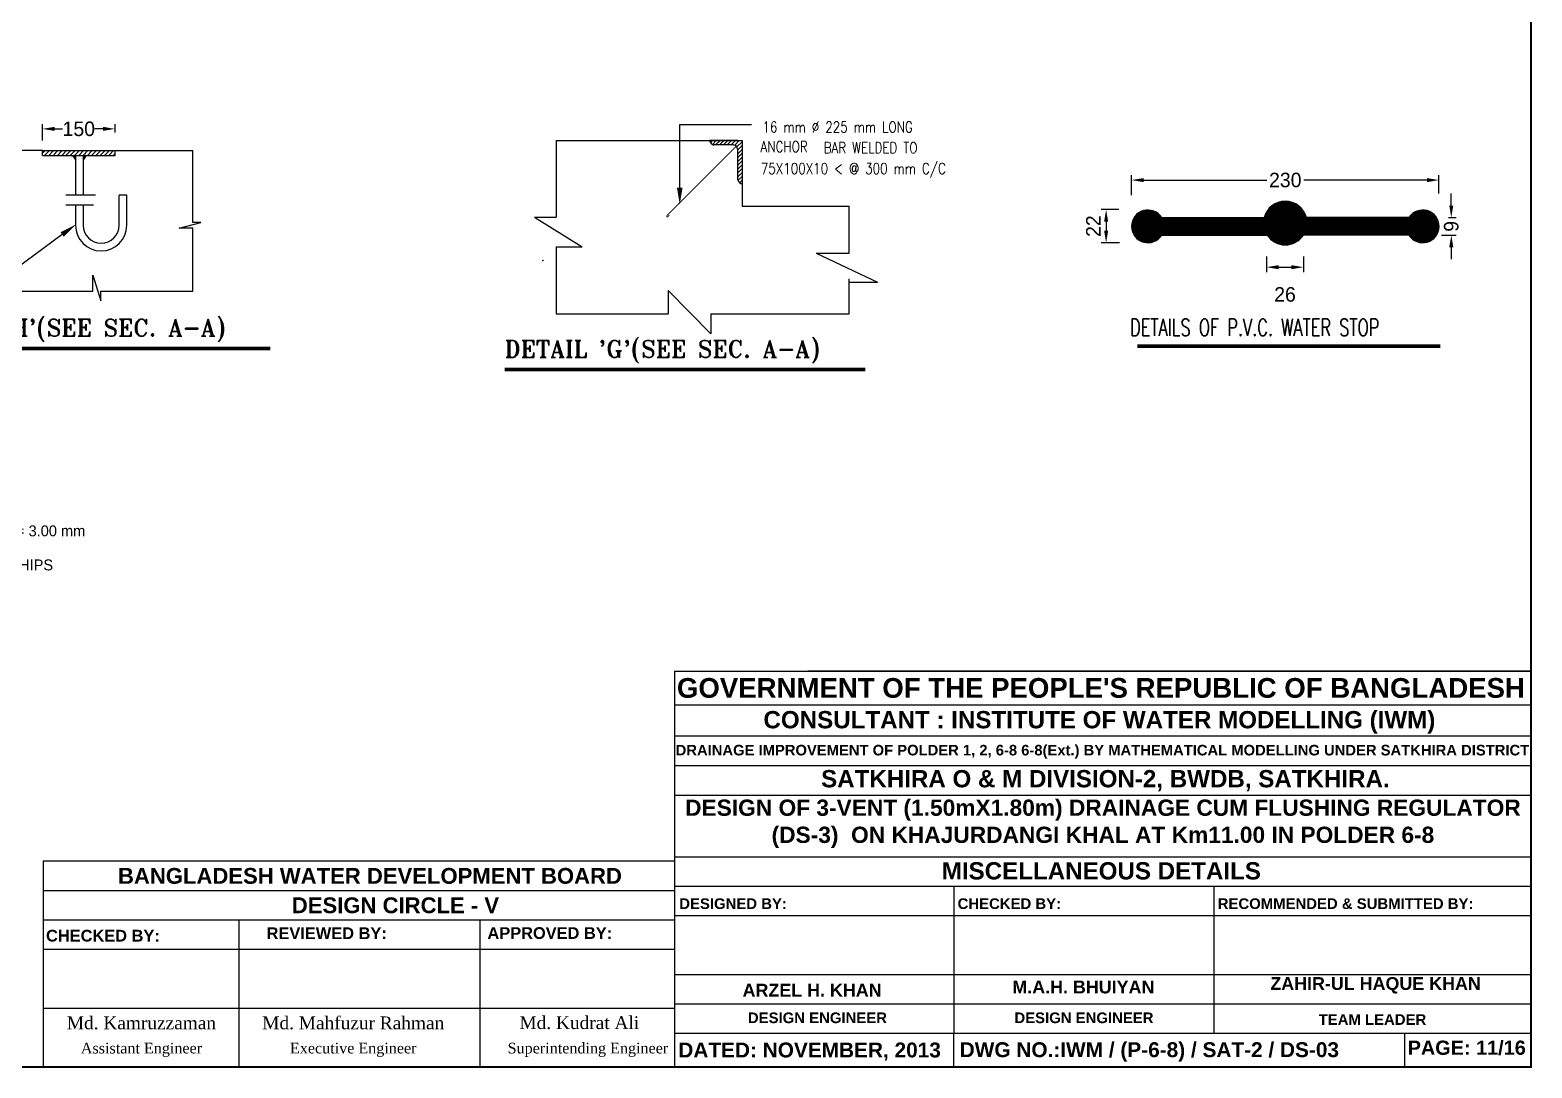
# Model space of a CAD drawing. Extents: x -377620 to 406987, y -326460 to -226264.
# Drawn here: x 310136 to 341131, y -271411 to -249997 of the extents above; entities that cross this region are included whole.
import ezdxf
from ezdxf.enums import TextEntityAlignment as Align

# ---------------------------------------------------------------- set-up
doc = ezdxf.new("R2010")
doc.units = 0
doc.header["$LTSCALE"] = 300
doc.header["$MEASUREMENT"] = 0
doc.layers.get('0').update_dxf_attribs({"linetype": 'CONTINUOUS'})
doc.layers.get('DEFPOINTS').update_dxf_attribs({"linetype": 'CONTINUOUS'})
doc.layers.add('Left Bank Profile', color=7, linetype='CONTINUOUS', lineweight=25)
doc.layers.add('LINE', color=7, linetype='CONTINUOUS')
doc.styles.add('BIG', font='ROMANT.SHX')
doc.styles.add('ROMANS', font='romans.shx', dxfattribs={"width": 0.8, "height": 100})
doc.dimstyles.new('3', dxfattribs={"dimtxt": 225, "dimasz": 350, "dimexe": 100, "dimexo": 25, "dimgap": 9, "dimtad": 0, "dimdec": 0, "dimzin": 0, "dimdsep": 46, "dimtxsty": 'Standard', "dimcen": 0, "dimclrd": 5, "dimclre": 6, "dimclrt": 256, "dimadec": 0, "dimazin": 0, "dimtfac": 1, "dimtdec": 0, "dimtofl": 0, "dimtmove": 2, "dimatfit": 3, "dimfxl": 1, "dimtolj": 1, "dimtzin": 0, "dimarcsym": 0})

# ---------------------------------------------------------------- blocks, each defined once
blk = doc.blocks.new('BJ')
at = {"color": 0}
for p, q in [((7829.3, -1796.8), (7824.8, -1801.4)), ((7838.2, -1796.8), (7829.5, -1805.5)), ((7847, -1796.8), (7837, -1806.8)), ((7855.9, -1796.8), (7845.9, -1806.8)), ((7864.7, -1796.8), (7854.7, -1806.8)), ((7873.5, -1796.8), (7863.5, -1806.8)), ((7882.4, -1796.8), (7872.4, -1806.8)), ((7891.2, -1796.8), (7880.6, -1807.5)), ((7897.7, -1799.2), (7885.6, -1811.2)), ((7897.7, -1808), (7887.7, -1818)), ((7897.7, -1816.8), (7887.7, -1826.8)), ((7897.7, -1825.7), (7887.7, -1835.7)), ((7897.7, -1834.5), (7887.7, -1844.5)), ((7897.7, -1843.4), (7887.7, -1853.4)), ((7897.7, -1852.2), (7887.7, -1862.2)), ((7897.7, -1861), (7887.7, -1871)), ((7897.7, -1869.9), (7887.7, -1879.9)), ((7897.7, -1878.7), (7888.2, -1888.2)), ((7897.7, -1887.6), (7891.9, -1893.4)), ((7897.7, -1896.4), (7897.4, -1896.7))]:
    blk.add_line(p, q, dxfattribs=at)
at = {"layer": 'LINE'}
for p, q in [((7471.4, -1796.8), (7897.9, -1796.8)), ((7471.4, -1796.8), (7471.4, -1972.2)), ((7887.7, -1796.8), (7822.7, -1796.8)), ((7877.7, -1806.8), (7832.7, -1806.8)), ((7897.9, -1796.8), (7897.9, -1946.8)), ((7897.9, -1946.8), (8143.2, -1946.8)), ((8143.2, -2055.1), (8143.2, -1946.8)), ((7421.8, -1972.2), (7530.7, -2040.4)), ((7421.8, -1972.2), (7471.4, -1972.2)), ((7471.4, -2040.4), (7471.4, -2193.8)), ((7471.4, -2040.4), (7530.7, -2040.4)), ((8067.8, -2055.1), (8208.1, -2121.5)), ((8067.8, -2055.1), (8143.2, -2055.1)), ((8143.2, -2193.8), (8143.2, -2113.7)), ((8143.2, -2121.5), (8208.1, -2121.5)), ((7728.2, -2140), (7826.1, -2239.5)), ((7728.2, -2140), (7728.2, -2193.8)), ((7471.4, -2193.8), (7728.2, -2193.8)), ((7826.1, -2193.8), (8143.2, -2193.8)), ((7826.1, -2193.8), (7826.1, -2239.5))]:
    blk.add_line(p, q, dxfattribs=at)
at = {"layer": 'LINE', "linetype": 'Continuous'}
blk.add_line((7887.7, -1886.8), (7887.7, -1816.8), dxfattribs=at)
at = {"layer": 'LINE', "const_width": 2}
blk.add_lwpolyline([(7884.3, -1809.8), (7725.2, -1968.9, 0.967884), (7727.5, -1971.3, 0.079069), (7730.8, -1967.3, -2.652451)], format="xyb", dxfattribs=at)
at = {"layer": 'LINE'}
for centre, radius, start, end in [((7836.3, -1793.3), 14, 194.6604, 255.3396), ((7876.8, -1817.7), 10.9, 4.6037, 85.3963), ((7887.7, -1816.8), 0, 225, 180), ((7887.7, -1816.8), 0, 90, 180), ((7902.4, -1882.2), 15.4, 197.6795, 252.3205)]:
    blk.add_arc(centre, radius, start, end, dxfattribs=at)
blk = doc.blocks.new('*D109')
at = {"layer": 'DEFPOINTS', "color": 0}
for p in [(339384, -253867), (339241, -254227), (339466, -254227)]:
    blk.add_point(p, dxfattribs=at)
at = {"layer": 'LINE', "color": 7, "lineweight": -2}
for p, q in [((339466, -253617), (339466, -253367)), ((339409, -253867), (339566, -253867)), ((339266, -254227), (339566, -254227)), ((339466, -254477), (339466, -254727))]:
    blk.add_line(p, q, dxfattribs=at)
at = {"layer": 'LINE', "color": 7}
for points in [[(339424, -253617), (339507, -253617), (339466, -253867)], [(339424, -254477), (339507, -254477), (339466, -254227)]]:
    blk.add_solid(points, dxfattribs=at)
at = {"layer": 'LINE', "color": 7, "insert": (339466, -254047), "char_height": 300, "attachment_point": 5, "rotation": 90}
blk.add_mtext('\\A1;9', dxfattribs=at)
blk = doc.blocks.new('*D110')
at = {"layer": 'DEFPOINTS', "color": 0}
for p in [(332627, -253700), (332343, -254384), (332641, -254384)]:
    blk.add_point(p, dxfattribs=at)
at = {"layer": 'LINE', "color": 7, "lineweight": -2}
for p, q in [((332602, -253700), (332243, -253700)), ((332343, -253950), (332343, -254134)), ((332616, -254384), (332243, -254384))]:
    blk.add_line(p, q, dxfattribs=at)
at = {"layer": 'LINE', "color": 7}
for points in [[(332301, -253950), (332385, -253950), (332343, -253700)], [(332301, -254134), (332385, -254134), (332343, -254384)]]:
    blk.add_solid(points, dxfattribs=at)
at = {"layer": 'LINE', "color": 7, "insert": (332079, -254042), "char_height": 300, "attachment_point": 5, "rotation": 90}
blk.add_mtext('\\A1;22', dxfattribs=at)
blk = doc.blocks.new('TICK')
for p, q in [((-1, -1), (1, 1)), ((-1, 0), (1, 0)), ((0, -1), (0, 1))]:
    blk.add_line(p, q)
blk = doc.blocks.new('*D121')
at = {"layer": 'DEFPOINTS', "color": 0}
for p in [(335652, -254646), (336416, -254646), (336416, -254890)]:
    blk.add_point(p, dxfattribs=at)
at = {"layer": 'LINE', "color": 7, "lineweight": -2}
for p, q in [((335652, -254671), (335652, -254990)), ((336416, -254671), (336416, -254990)), ((335902, -254890), (336166, -254890))]:
    blk.add_line(p, q, dxfattribs=at)
at = {"layer": 'LINE', "color": 7}
for points in [[(335902, -254848), (335902, -254931), (335652, -254890)], [(336166, -254848), (336166, -254931), (336416, -254890)]]:
    blk.add_solid(points, dxfattribs=at)
at = {"layer": 'LINE', "color": 7, "insert": (336034, -255453), "char_height": 300, "attachment_point": 5}
blk.add_mtext('\\A1;26', dxfattribs=at)
blk = doc.blocks.new('*X25')
at = {"color": 0, "linetype": 'Continuous'}
for p, q in [((119120, 232080), (119175, 232135)), ((119163, 232035), (119263, 232135)), ((119251, 232035), (119351, 232135)), ((119340, 232035), (119440, 232135)), ((119428, 232035), (119528, 232135)), ((119517, 232035), (119617, 232135)), ((119605, 232035), (119705, 232135)), ((119693, 232035), (119793, 232135)), ((119782, 232035), (119882, 232135)), ((119870, 232035), (119970, 232135)), ((119959, 232035), (120059, 232135)), ((120047, 232035), (120147, 232135)), ((120135, 232035), (120235, 232135)), ((120224, 232035), (120324, 232135)), ((120312, 232035), (120412, 232135)), ((120401, 232035), (120501, 232135)), ((120489, 232035), (120589, 232135)), ((120577, 232035), (120620, 232078))]:
    blk.add_line(p, q, dxfattribs=at)
blk = doc.blocks.new('*X26')
at = {"color": 0}
for p, q in [((3676, -6321), (3725, -6271)), ((3676, -6312), (3717, -6271)), ((3676, -6303), (3708, -6271)), ((3676, -6294), (3699, -6271)), ((3676, -6285), (3690, -6271)), ((3676, -6276), (3681, -6271)), ((3676, -6329), (3732, -6273)), ((3676, -6338), (3718, -6296)), ((3676, -6347), (3704, -6319)), ((3676, -6356), (3690, -6342))]:
    blk.add_line(p, q, dxfattribs=at)
blk = doc.blocks.new('*D155')
at = {"layer": 'DEFPOINTS', "color": 0}
for p in [(311892, -252036), (311892, -252137), (310392, -252302)]:
    blk.add_point(p, dxfattribs=at)
at = {"layer": 'LINE', "color": 7, "lineweight": -2}
for p, q in [((310392, -252277), (310392, -251936)), ((311892, -252112), (311892, -251936)), ((310642, -252036), (310808, -252036)), ((311642, -252036), (311476, -252036))]:
    blk.add_line(p, q, dxfattribs=at)
at = {"layer": 'LINE', "color": 7}
for points in [[(310642, -251994), (310642, -252077), (310392, -252036)], [(311642, -251994), (311642, -252077), (311892, -252036)]]:
    blk.add_solid(points, dxfattribs=at)
at = {"layer": 'LINE', "color": 7, "insert": (311142, -252036), "char_height": 300, "attachment_point": 5}
blk.add_mtext('\\A1;150', dxfattribs=at)
blk = doc.blocks.new('*X27')
at = {"color": 0}
for p, q in [((11512, -17974), (12196, -17291)), ((11530, -17974), (12219, -17285)), ((11548, -17974), (12240, -17282)), ((11565, -17974), (12260, -17279)), ((11583, -17974), (12280, -17277)), ((11601, -17974), (12298, -17277)), ((11618, -17974), (12316, -17277)), ((11636, -17974), (12333, -17277)), ((11654, -17974), (12349, -17279)), ((11671, -17974), (12365, -17280)), ((11689, -17974), (12380, -17283)), ((11707, -17974), (12395, -17285)), ((11724, -17974), (12410, -17289)), ((11742, -17974), (12424, -17292)), ((11760, -17974), (12438, -17296)), ((11777, -17974), (12451, -17300)), ((11795, -17974), (12464, -17305)), ((11813, -17974), (12477, -17310)), ((11830, -17974), (12489, -17315)), ((11848, -17974), (12501, -17321)), ((11866, -17974), (12513, -17327)), ((11878, -17591), (12171, -17298)), ((11883, -17974), (12525, -17333)), ((11888, -17563), (12144, -17307)), ((11901, -17532), (12112, -17321)), ((11901, -17974), (12536, -17339)), ((11919, -17974), (12547, -17346)), ((11922, -17494), (12074, -17342)), ((11933, -17977), (12558, -17353)), ((9135, -17806), (9484, -17457)), ((9135, -17789), (9466, -17457)), ((9135, -17770), (9448, -17458)), ((9136, -17823), (9501, -17458)), ((9137, -17839), (9517, -17460)), ((9137, -17750), (9428, -17460)), ((9140, -17854), (9532, -17462)), ((9141, -17729), (9407, -17463)), ((9143, -17869), (9547, -17465)), ((9146, -17706), (9384, -17468)), ((9146, -17883), (9561, -17469)), ((9150, -17896), (9574, -17473)), ((9154, -17680), (9358, -17476)), ((9155, -17910), (9587, -17477)), ((9160, -17922), (9600, -17482)), ((9165, -17935), (9613, -17487)), ((9167, -17650), (9328, -17489)), ((9171, -17947), (9624, -17493)), ((9177, -17958), (9636, -17499)), ((9184, -17969), (9647, -17506)), ((9189, -17610), (9288, -17511)), ((9190, -17980), (9658, -17513)), ((9198, -17991), (9669, -17520)), ((9205, -18001), (9679, -17527)), ((9213, -18011), (9688, -17535)), ((9221, -18020), (9698, -17543)), ((9230, -18029), (9707, -17552)), ((9239, -18038), (9716, -17561)), ((9248, -18046), (9724, -17570)), ((9257, -18055), (9732, -17580)), ((9267, -18062), (9740, -17589)), ((9277, -18070), (9748, -17600)), ((9288, -18077), (9755, -17610)), ((9299, -18084), (9769, -17614)), ((9310, -18090), (9786, -17614)), ((9322, -18096), (9804, -17614)), ((9334, -18102), (9822, -17614)), ((9346, -18107), (9839, -17614)), ((9359, -18112), (9857, -17614)), ((9372, -18117), (9875, -17614)), ((9386, -18120), (9892, -17614)), ((9400, -18124), (9910, -17614)), ((9415, -18127), (9928, -17614)), ((9430, -18129), (9945, -17614)), ((9446, -18131), (9963, -17614)), ((9463, -18132), (9981, -17614)), ((9481, -18132), (9998, -17614)), ((9500, -18131), (10016, -17614)), ((9520, -18128), (10034, -17614)), ((9541, -18125), (10051, -17614)), ((9564, -18119), (10069, -17614)), ((9591, -18110), (10087, -17614)), ((9622, -18096), (10104, -17614)), ((9762, -17974), (10122, -17614)), ((9780, -17974), (10140, -17614)), ((9797, -17974), (10157, -17614)), ((9815, -17974), (10175, -17614)), ((9833, -17974), (10193, -17614)), ((9850, -17974), (10210, -17614)), ((9868, -17974), (10228, -17614)), ((9886, -17974), (10246, -17614)), ((9904, -17974), (10264, -17614)), ((9921, -17974), (10281, -17614)), ((9939, -17974), (10299, -17614)), ((9957, -17974), (10317, -17614)), ((9974, -17974), (10334, -17614)), ((9992, -17974), (10352, -17614)), ((10010, -17974), (10370, -17614)), ((10027, -17974), (10387, -17614)), ((10045, -17974), (10405, -17614)), ((10063, -17974), (10423, -17614)), ((10080, -17974), (10440, -17614)), ((10098, -17974), (10458, -17614)), ((10116, -17974), (10476, -17614)), ((10133, -17974), (10493, -17614)), ((10151, -17974), (10511, -17614)), ((10169, -17974), (10529, -17614)), ((10186, -17974), (10546, -17614)), ((10204, -17974), (10564, -17614)), ((10222, -17974), (10582, -17614)), ((10239, -17974), (10599, -17614)), ((10257, -17974), (10617, -17614)), ((10275, -17974), (10635, -17614)), ((10292, -17974), (10652, -17614)), ((10310, -17974), (10670, -17614)), ((10328, -17974), (10688, -17614)), ((10345, -17974), (10705, -17614)), ((10363, -17974), (10723, -17614)), ((10381, -17974), (10741, -17614)), ((10399, -17974), (10759, -17614)), ((10416, -17974), (10776, -17614)), ((10434, -17974), (10794, -17614)), ((10452, -17974), (10812, -17614)), ((10469, -17974), (10829, -17614)), ((10487, -17974), (10847, -17614)), ((10505, -17974), (10865, -17614)), ((10522, -17974), (10882, -17614)), ((10540, -17974), (10900, -17614)), ((10558, -17974), (10918, -17614)), ((10575, -17974), (10935, -17614)), ((10593, -17974), (10953, -17614)), ((10611, -17974), (10971, -17614)), ((10628, -17974), (10988, -17614)), ((10646, -17974), (11006, -17614)), ((10664, -17974), (11024, -17614)), ((10681, -17974), (11041, -17614)), ((10699, -17974), (11059, -17614)), ((10717, -17974), (11077, -17614)), ((10734, -17974), (11094, -17614)), ((10752, -17974), (11112, -17614)), ((10770, -17974), (11130, -17614)), ((10787, -17974), (11147, -17614)), ((10805, -17974), (11165, -17614)), ((10823, -17974), (11183, -17614)), ((10840, -17974), (11200, -17614)), ((10858, -17974), (11218, -17614)), ((10876, -17974), (11236, -17614)), ((10893, -17974), (11253, -17614)), ((10911, -17974), (11271, -17614)), ((10929, -17974), (11289, -17614)), ((10947, -17974), (11307, -17614)), ((10964, -17974), (11324, -17614)), ((10982, -17974), (11342, -17614)), ((11000, -17974), (11360, -17614)), ((11017, -17974), (11377, -17614)), ((11035, -17974), (11395, -17614)), ((11053, -17974), (11413, -17614)), ((11070, -17974), (11430, -17614)), ((11088, -17974), (11448, -17614)), ((11106, -17974), (11466, -17614)), ((11123, -17974), (11483, -17614)), ((11141, -17974), (11501, -17614)), ((11159, -17974), (11519, -17614)), ((11176, -17974), (11536, -17614)), ((11194, -17974), (11554, -17614)), ((11212, -17974), (11572, -17614)), ((11229, -17974), (11589, -17614)), ((11247, -17974), (11607, -17614)), ((11265, -17974), (11625, -17614)), ((11282, -17974), (11642, -17614)), ((11300, -17974), (11660, -17614)), ((11318, -17974), (11678, -17614)), ((11335, -17974), (11695, -17614)), ((11353, -17974), (11713, -17614)), ((11371, -17974), (11731, -17614)), ((11388, -17974), (11748, -17614)), ((11406, -17974), (11766, -17614)), ((11424, -17974), (11784, -17614)), ((11441, -17974), (11801, -17614)), ((11459, -17974), (11819, -17614)), ((11477, -17974), (11837, -17614)), ((11495, -17974), (11855, -17614)), ((11941, -17988), (12568, -17360)), ((11948, -17998), (12578, -17368)), ((11956, -18008), (12588, -17375)), ((11964, -18018), (12598, -17383)), ((11972, -18027), (12607, -17392)), ((11974, -17424), (12004, -17394)), ((11980, -18036), (12617, -17400)), ((11989, -18045), (12626, -17409)), ((11998, -18054), (12634, -17418)), ((12007, -18062), (12643, -17427)), ((12017, -18071), (12651, -17436)), ((12027, -18079), (12659, -17446)), ((12036, -18086), (12667, -17456)), ((12047, -18094), (12674, -17466)), ((12057, -18101), (12681, -17477)), ((12068, -18108), (12688, -17488)), ((12079, -18115), (12695, -17499)), ((12090, -18121), (12701, -17510)), ((12102, -18127), (12707, -17521)), ((12114, -18133), (12713, -17533)), ((12126, -18138), (12719, -17545)), ((12138, -18144), (12724, -17558)), ((12151, -18149), (12729, -17570)), ((12164, -18153), (12734, -17584)), ((12177, -18158), (12738, -17597)), ((12191, -18161), (12742, -17611)), ((12205, -18165), (12756, -17614)), ((12220, -18168), (12774, -17614)), ((12235, -18171), (12791, -17614)), ((12250, -18173), (12809, -17614)), ((12266, -18175), (12827, -17614)), ((12283, -18176), (12844, -17614)), ((12300, -18177), (12862, -17614)), ((12317, -18177), (12880, -17614)), ((12336, -18176), (12898, -17614)), ((12355, -18174), (12915, -17614)), ((12376, -18171), (12933, -17614)), ((12397, -18168), (12951, -17614)), ((12420, -18162), (12968, -17614)), ((12445, -18155), (12986, -17614)), ((12473, -18145), (13004, -17614)), ((12504, -18131), (13021, -17614)), ((12544, -18109), (13039, -17614)), ((12697, -17974), (13057, -17614)), ((12714, -17974), (13074, -17614)), ((12732, -17974), (13092, -17614)), ((12750, -17974), (13110, -17614)), ((12767, -17974), (13127, -17614)), ((12785, -17974), (13145, -17614)), ((12803, -17974), (13163, -17614)), ((12820, -17974), (13180, -17614)), ((12838, -17974), (13198, -17614)), ((12856, -17974), (13216, -17614)), ((12873, -17974), (13233, -17614)), ((12891, -17974), (13251, -17614)), ((12909, -17974), (13269, -17614)), ((12926, -17974), (13286, -17614)), ((12944, -17974), (13304, -17614)), ((12962, -17974), (13322, -17614)), ((12979, -17974), (13339, -17614)), ((12997, -17974), (13357, -17614)), ((13015, -17974), (13375, -17614)), ((13032, -17974), (13392, -17614)), ((13050, -17974), (13410, -17614)), ((13068, -17974), (13428, -17614)), ((13086, -17974), (13446, -17614)), ((13103, -17974), (13463, -17614)), ((13121, -17974), (13481, -17614)), ((13139, -17974), (13499, -17614)), ((13156, -17974), (13516, -17614)), ((13174, -17974), (13534, -17614)), ((13192, -17974), (13552, -17614)), ((13209, -17974), (13569, -17614)), ((13227, -17974), (13587, -17614)), ((13245, -17974), (13605, -17614)), ((13262, -17974), (13622, -17614)), ((13280, -17974), (13640, -17614)), ((13298, -17974), (13658, -17614)), ((13315, -17974), (13675, -17614)), ((13333, -17974), (13693, -17614)), ((13351, -17974), (13711, -17614)), ((13368, -17974), (13728, -17614)), ((13386, -17974), (13746, -17614)), ((13404, -17974), (13764, -17614)), ((13421, -17974), (13781, -17614)), ((13439, -17974), (13799, -17614)), ((13457, -17974), (13817, -17614)), ((13474, -17974), (13834, -17614)), ((13492, -17974), (13852, -17614)), ((13510, -17974), (13870, -17614)), ((13527, -17974), (13887, -17614)), ((13545, -17974), (13905, -17614)), ((13563, -17974), (13923, -17614)), ((13580, -17974), (13940, -17614)), ((13598, -17974), (13958, -17614)), ((13616, -17974), (13976, -17614)), ((13634, -17974), (13994, -17614)), ((13651, -17974), (14011, -17614)), ((13669, -17974), (14029, -17614)), ((13687, -17974), (14047, -17614)), ((13704, -17974), (14064, -17614)), ((13722, -17974), (14082, -17614)), ((13740, -17974), (14100, -17614)), ((13757, -17974), (14117, -17614)), ((13775, -17974), (14135, -17614)), ((13793, -17974), (14153, -17614)), ((13810, -17974), (14170, -17614)), ((13828, -17974), (14188, -17614)), ((13846, -17974), (14206, -17614)), ((13863, -17974), (14223, -17614)), ((13881, -17974), (14241, -17614)), ((13899, -17974), (14259, -17614)), ((13916, -17974), (14276, -17614)), ((13934, -17974), (14294, -17614)), ((13952, -17974), (14312, -17614)), ((13969, -17974), (14329, -17614)), ((13987, -17974), (14347, -17614)), ((14005, -17974), (14365, -17614)), ((14022, -17974), (14382, -17614)), ((14040, -17974), (14400, -17614)), ((14058, -17974), (14418, -17614)), ((14075, -17974), (14435, -17614)), ((14093, -17974), (14453, -17614)), ((14111, -17974), (14471, -17614)), ((14128, -17974), (14488, -17614)), ((14146, -17974), (14506, -17614)), ((14164, -17974), (14524, -17614)), ((14182, -17974), (14542, -17614)), ((14199, -17974), (14559, -17614)), ((14217, -17974), (14577, -17614)), ((14235, -17974), (14595, -17614)), ((14252, -17974), (14612, -17614)), ((14270, -17974), (14630, -17614)), ((14288, -17974), (14648, -17614)), ((14305, -17974), (14665, -17614)), ((14323, -17974), (14683, -17614)), ((14341, -17974), (14701, -17614)), ((14358, -17974), (14718, -17614)), ((14376, -17974), (14736, -17614)), ((14394, -17974), (14754, -17614)), ((14411, -17974), (14771, -17614)), ((14429, -17974), (14789, -17614)), ((14447, -17974), (14807, -17614)), ((14464, -17974), (14824, -17614)), ((14482, -17974), (14842, -17614)), ((14500, -17974), (14970, -17504)), ((14517, -17974), (15006, -17485)), ((14535, -17974), (15035, -17474)), ((14553, -17974), (15060, -17467)), ((14570, -17974), (15083, -17462)), ((14588, -17974), (15103, -17459)), ((14606, -17974), (15123, -17457)), ((14623, -17974), (15141, -17457)), ((14641, -17974), (15158, -17457)), ((14659, -17974), (15175, -17458)), ((14677, -17974), (15191, -17460)), ((14694, -17974), (15206, -17463)), ((14712, -17974), (15220, -17466)), ((14730, -17974), (15234, -17469)), ((14747, -17974), (15248, -17474)), ((14765, -17974), (15261, -17478)), ((14783, -17974), (15273, -17483)), ((14800, -17974), (15286, -17489)), ((14818, -17974), (15297, -17495)), ((14836, -17974), (15309, -17501)), ((14853, -17974), (15320, -17507)), ((14862, -17983), (15331, -17514)), ((14870, -17993), (15341, -17522)), ((14877, -18003), (15351, -17529)), ((14885, -18013), (15361, -17537)), ((14893, -18022), (15370, -17546)), ((14902, -18031), (15379, -17554)), ((14911, -18040), (15388, -17563)), ((14920, -18049), (15396, -17572)), ((14930, -18057), (15405, -17582)), ((14940, -18064), (15412, -17592)), ((14950, -18072), (15420, -17602)), ((14961, -18079), (15427, -17613)), ((14972, -18086), (15433, -17624)), ((14983, -18092), (15440, -17635)), ((14995, -18098), (15446, -17647)), ((15007, -18103), (15451, -17659)), ((15019, -18109), (15456, -17672)), ((15032, -18113), (15461, -17684)), ((15046, -18118), (15465, -17698)), ((15060, -18121), (15469, -17712)), ((15074, -18125), (15473, -17726)), ((15089, -18127), (15475, -17741)), ((15104, -18130), (15477, -17757)), ((15121, -18131), (15479, -17773)), ((15138, -18132), (15479, -17790)), ((15156, -18131), (15479, -17808)), ((15175, -18130), (15478, -17827)), ((15195, -18127), (15475, -17847)), ((15217, -18123), (15471, -17869)), ((15241, -18117), (15465, -17893)), ((15268, -18107), (15455, -17920)), ((15302, -18092), (15439, -17954)), ((9666, -18071), (9748, -17988)), ((15354, -18057), (15405, -18006))]:
    blk.add_line(p, q, dxfattribs=at)
blk = doc.blocks.new('*D157')
at = {"layer": 'DEFPOINTS', "color": 0}
for p in [(339212, -253092), (332868, -253430), (339212, -253392)]:
    blk.add_point(p, dxfattribs=at)
at = {"layer": 'LINE', "color": 7, "lineweight": -2}
for p, q in [((332868, -253405), (332868, -252992)), ((333118, -253092), (335656, -253092)), ((338962, -253092), (336424, -253092)), ((339212, -253367), (339212, -252992))]:
    blk.add_line(p, q, dxfattribs=at)
at = {"layer": 'LINE', "color": 7}
for points in [[(333118, -253051), (333118, -253134), (332868, -253092)], [(338962, -253051), (338962, -253134), (339212, -253092)]]:
    blk.add_solid(points, dxfattribs=at)
at = {"layer": 'LINE', "color": 7, "insert": (336040, -253092), "char_height": 300, "attachment_point": 5}
blk.add_mtext('\\A1;230', dxfattribs=at)

msp = doc.modelspace()

# ---------------------------------------------------------------- linework, layer by layer
at = {"layer": 'LINE', "color": 7}
for p, q in [((323543.7048, -253246.7439), (323543.7048, -251947.2745)), ((323543.7048, -251947.2745), (325022.8571, -251947.2745)), ((310392.1747, -252483.9163), (309083.1747, -252483.9163)), ((310392.1747, -252583.9163), (310392.1747, -252483.9163)), ((310392.1747, -252483.9163), (311892.1747, -252483.9163)), ((310392.1747, -252583.9163), (311892.1747, -252583.9163)), ((311011.1835, -252581.902), (311077.6106, -252679.4898)), ((311293.9077, -252579.2582), (311231.388, -252680.7495)), ((311892.1747, -252583.9163), (311892.1747, -252483.9163)), ((311892.1747, -252483.9163), (313498.1747, -252483.9163)), ((313498.1747, -253963.9163), (313498.1747, -252483.9163)), ((310877.6939, -253397.9163), (311485.6939, -253397.9163)), ((312133.6939, -253404.9163), (311973.6939, -253404.9163)), ((310877.6939, -253599.9163), (311444.6939, -253599.9163)), ((313215.1747, -254085.9163), (313660.1747, -253963.9163)), ((313498.1747, -254085.9163), (313215.1747, -254085.9163)), ((313660.1747, -253963.9163), (313498.1747, -253963.9163)), ((313498.1747, -255380.9163), (313498.1747, -254085.9163)), ((333490.4327, -253866.8934), (335604.229, -253866.8934)), ((338589.4467, -253866.8934), (336475.6503, -253866.8934)), ((310799.5183, -254215.3119), (309462.9648, -255198.3712)), ((333490.4327, -254226.8934), (335664.1156, -254226.8934)), ((338589.4467, -254226.8934), (336415.7638, -254226.8934)), ((311432.1747, -255380.9163), (311432.1747, -255056.9163)), ((311432.1747, -255056.9163), (311594.1747, -255582.9163)), ((309083.1747, -255380.9163), (311432.1747, -255380.9163)), ((311594.1747, -255380.9163), (313498.1747, -255380.9163)), ((311594.1747, -255582.9163), (311594.1747, -255380.9163)), ((341109.158, -263222.5074), (341109.158, -271389.4538)), ((310427.0411, -271389.4538), (341109.158, -271389.4538))]:
    msp.add_line(p, q, dxfattribs=at)
at = {"layer": 'LINE', "color": 7, "lineweight": 40, "const_width": 42.8247}
msp.add_lwpolyline([(280603.958, -271389.4538), (341109.158, -271389.4538), (341109.158, -228603.6338), (280603.958, -228603.6338)], close=True, dxfattribs=at)
at = {"layer": 'LINE', "color": 7}
for points in [[(311073.6939, -252583.9163), (311073.6939, -253397.9163, 1)], [(311233.6939, -252583.9163), (311233.6939, -253397.9163, 1)], [(311073.6939, -253599.9163), (311073.6939, -254024.9163, 1), (312133.6939, -254024.9163), (312133.6939, -253404.9163)], [(311233.6939, -253599.9163), (311233.6939, -254024.9163, 1), (311973.6939, -254024.9163), (311973.6939, -253404.9163)]]:
    msp.add_lwpolyline(points, format="xyb", dxfattribs=at)
at = {"layer": 'LINE', "color": 7, "const_width": 75}
for points in [[(307646.7729, -256565.9792), (315092.7018, -256565.9792)], [(332984.3265, -256517.8537), (339236.2713, -256517.8537)], [(319929.0384, -257002.7831), (327374.9674, -257002.7831)]]:
    msp.add_lwpolyline(points, dxfattribs=at)
at = {"layer": 'LINE', "color": 7}
for points in [[(323436.7583, -263222.5074), (341109.158, -263222.5074)], [(323436.7583, -263222.5074), (323436.7583, -271389.4538)], [(341109.158, -263222.5074), (326185.1935, -263222.5074)], [(341109.158, -263222.5074), (326185.1935, -263222.5074)], [(323436.7583, -263919.5419), (341109.158, -263919.5419)], [(323436.7583, -264561.8755), (341109.158, -264561.8755)], [(323436.7583, -265168.8203), (341109.158, -265168.8203)], [(323436.7583, -265784.0634), (341109.158, -265784.0634)], [(310406.2833, -267140.8403), (323436.7583, -267140.8403)], [(310406.2833, -267140.8403), (310406.2833, -271389.4538)], [(323436.7583, -267053.4243), (341109.158, -267053.4243)], [(310406.2833, -267747.7851), (323436.7583, -267747.7851)], [(323436.7583, -267660.3691), (341109.158, -267660.3691)], [(329199.7501, -267660.3691), (329199.7501, -270695.093)], [(334563.7501, -267660.3691), (334563.7501, -270695.093)], [(310406.2833, -268354.7299), (323436.7583, -268354.7299)], [(314446.8132, -268363.7299), (314446.8132, -271398.4538)], [(319423.7412, -271389.4538), (319423.7412, -268354.7299)], [(323436.7583, -268267.3139), (341109.158, -268267.3139)], [(310406.2833, -268961.6747), (323436.7583, -268961.6747)], [(323436.7583, -269481.2035), (341109.158, -269481.2035)], [(310406.2833, -270175.5642), (323436.7583, -270175.5642)], [(323436.7583, -270088.1482), (341109.158, -270088.1482)], [(323436.7583, -270695.093), (341109.158, -270695.093)], [(329199.7501, -271389.4538), (329199.7501, -270695.093)], [(338504.7029, -271389.4538), (338504.7029, -270695.093)], [(310406.2833, -271389.4538), (341109.158, -271389.4538)]]:
    msp.add_lwpolyline(points, dxfattribs=at)
for centre, radius, start, end in [((336039.9397, -253979.3934), 450, 14.47751219, 165.52248781), ((333204.9397, -254046.8934), 337.5, 32.23095264, 327.76904736), ((338874.9397, -254046.8934), 337.5, 212.23095264, 147.76904736), ((336039.9397, -253979.3934), 450, 213.36701297, 326.63298703)]:
    msp.add_arc(centre, radius, start, end, dxfattribs=at)
msp.add_point((320718.7365, -254751.9257), dxfattribs=at)
for points in [[(323602.0381, -253246.7439), (323485.3715, -253246.7439), (323543.7048, -253596.7439)], [(310764.9554, -254168.3206), (310834.0813, -254262.3031), (311081.4661, -254007.9342)]]:
    msp.add_solid(points, dxfattribs=at)

# ---------------------------------------------------------------- block references
for name, p, xscale, yscale, zscale in [('BJ', (253751.8609, -236107.0037), 9, 9, 9), ('TICK', (320718.7365, -254751.9257), 0.25, 0.25, 0.25)]:
    msp.add_blockref(name, p, dxfattribs=dict(at, xscale=xscale, yscale=yscale, zscale=zscale))
for name, p in [('*X25', (191272.1747, -484618.9163)), ('*X26', (307557.5829, -246312.5414)), ('*X27', (323732.9226, -236252.7389))]:
    msp.add_blockref(name, p, dxfattribs=at)
at = {"layer": 'LINE', "color": 7, "xscale": -1}
msp.add_blockref('*X26', (314748.5115, -246313.8008), dxfattribs=at)

# ---------------------------------------------------------------- texts
at = {"layer": 'Left Bank Profile', "attachment_point": 8}
for s, insert, char_height, width in [('{\\fArial|b1|i0|c0|p34;DRAINAGE IMPROVEMENT OF POLDER 1, 2, 6-8 6-8(Ext.) BY MATHEMATICAL MODELLING UNDER SATKHIRA DISTRICT}', (332266.4769, -265028.5206), 218.2440533, 18353.970731), ('{\\fArial|b1|i0|c0|p34;ARZEL H. KHAN}', (326274.7758, -269938.4117), 264.093644, 27152.56831)]:
    msp.add_mtext(s, dxfattribs=dict(at, insert=insert, char_height=char_height, width=width))
at = {"layer": 'LINE', "color": 7}
for s, height, style, width, p in [('16 mm %%c 225 mm LONG ', 225, 'ROMANS', 0.8, (325251.1897, -252108.8994)), ('ANCHOR', 225, 'ROMANS', 0.8, (325212.2441, -252514.6238)), ('BAR WELDED TO', 225, 'ROMANS', 0.8, (326514.3177, -252537.3392)), (' 75X100X10 < @ 300 mm C/C', 225, 'ROMANS', 0.8, (325094.1257, -252966.6882)), (' DETAILS OF P.V.C. WATER STOP', 350, 'BIG', 0.7, (332670.0814, -256306.9599))]:
    msp.add_text(s, height=height, dxfattribs=dict(at, style=style, width=width)).set_placement(p)
at = {"layer": 'LINE', "color": 7, "style": 'BIG'}
for s, p in [("DETAIL 'H'(SEE SEC. A-A)", (307646.7729, -256314.973)), ("DETAIL 'G'(SEE SEC. A-A)", (319929.0384, -256751.7769))]:
    msp.add_text(s, height=350, dxfattribs=at).set_placement(p)
at = {"layer": 'LINE', "color": 7}
msp.add_text(' GEOTEXTILE FILTER THICKNESS >= 3.00 mm', height=225, dxfattribs=at).set_placement((304688.3472, -260441.7692))
msp.add_text('100 mm THICK PICK JHAMA CHIPS', height=225, dxfattribs=at).set_placement((305646.6438, -261032.3692), align=Align.MIDDLE_LEFT)
for s, insert, char_height, width, attachment_point in [("{\\fArial|b1|i0|c0|p34;\\H0.8x;GOVERNMENT OF THE PEOPLE'S REPUBLIC OF BANGLADESH}", (332234.9439, -263779.4275), 509.4399, 18855.950215, 8), ('{\\fArial|b1|i0|c0|p34;\\H1.094x;CONSULTANT : INSTITUTE OF WATER MODELLING (IWM)}', (332203.9439, -264511.1527), 326.041536, 18855.950215, 8), ('{\\fArial|b1|i0|c0|p34;SATKHIRA O & M DIVISION-2, BWDB, SATKHIRA.}', (332327.1958, -265701.1005), 356.60793, 18855.950215, 8), ('{\\fArial|b1|i0|c0|p34;DESIGN OF 3-VENT (1.50mX1.80m) DRAINAGE CUM FLUSHING REGULATOR  (DS-3)  ON KHAJURDANGI KHAL AT Km11.00 IN POLDER 6-8}', (332276.5594, -266869.5221), 335.636531, 17395.981535, 8), ('{\\fArial|b1|i0|c0|p34;MISCELLANEOUS DETAILS}', (332244.4472, -267526.6914), 356.60793, 18855.950215, 8), ('{\\fArial|b1|i0|c0|p34;BANGLADESH WATER DEVELOPMENT BOARD}', (317150.6353, -267615.2832), 326.041536, 18855.950215, 8), ('{\\fArial|b1|i0|c0|p34;DESIGN CIRCLE - V}', (317676.6353, -268222.228), 326.041536, 18855.950215, 8), ('{\\fArial|b1|i0|c0|p34;DESIGNED BY:}', (324644.1052, -268134.2658), 220.078037, 22627.140258, 8), ('{\\fArial|b1|i0|c0|p34;CHECKED BY:}', (330345.1052, -268134.2658), 220.078037, 22627.140258, 8), ('{\\fArial|b1|i0|c0|p34;RECOMMENDED & SUBMITTED BY:}', (337284.1052, -268134.2658), 220.078037, 22627.140258, 8), ('{\\fArial|b1|i0|c0|p34;CHECKED BY:}', (311639.9848, -268806.2602), 242.085841, 24889.854284, 8), ('{\\fArial|b1|i0|c0|p34;REVIEWED BY:}', (316258.1052, -268752.2658), 242.085841, 24889.854284, 8), ('{\\fArial|b1|i0|c0|p34;APPROVED BY:}', (320862.1052, -268752.2658), 242.085841, 24889.854284, 8), ('{\\fArial|b1|i0|c0|p34;M.A.H. BHUIYAN}', (331873.0643, -269876.4545), 264.093644, 27152.56831, 8), ('{\\fArial|b1|i0|c0|p34;ZAHIR-UL HAQUE KHAN}', (337903.0643, -269876.4545), 264.093644, 27152.56831, 8), ('{\\fArial|b1|i0|c0|p34;DESIGN ENGINEER}', (326385.1052, -270489.2658), 220.078037, 22627.140258, 8), ('{\\fArial|b1|i0|c0|p34;DESIGN ENGINEER}', (331885.1052, -270489.2658), 220.078037, 22627.140258, 8), ('{\\fTimes New Roman|b0|i0|c0|p18;Md. Kamruzzaman}', (312434.9522, -270618.8016), 264.093644, 27152.56831, 8), ('{\\fTimes New Roman|b0|i0|c0|p18;Md. Mahfuzur Rahman}', (316805.9522, -270618.8016), 264.093644, 27152.56831, 8), ('{\\fTimes New Roman|b0|i0|c0|p18;Md. Kudrat Ali}', (321471.1217, -270613.8016), 264.093644, 27152.56831, 8), ('{\\fArial|b1|i0|c0|p34;TEAM LEADER}', (337839.1052, -270522.2658), 220.078037, 22627.140258, 8), ('{\\fTimes New Roman|b0|i0|c0|p18;Assistant Engineer}', (312434.9522, -271183.9675), 220.078037, 22627.140258, 8), ('{\\fTimes New Roman|b0|i0|c0|p18;Executive Engineer}', (316805.9522, -271183.9675), 220.078037, 22627.140258, 8), ('{\\fTimes New Roman|b0|i0|c0|p18;Superintending Engineer}', (321649.1177, -271183.9675), 220.078037, 22627.140258, 8), ('{\\fArial|b1|i0|c0|p34;DATED: NOVEMBER, 2013}', (323513.8629, -270886.4974), 307.533087, 31618.758508, 1), ('{\\fArial|b1|i0|c0|p34;DWG NO.:IWM / (P-6-8) / SAT-2 / DS-03}', (329320.6703, -270880.4974), 307.533087, 31309.311232, 1), ('{\\fArial|b1|i0|c0|p34;   PAGE: 11/16}', (338223.6287, -270846.4411), 293.437383, 30169.520344, 1)]:
    msp.add_mtext(s, dxfattribs=dict(at, insert=insert, char_height=char_height, width=width, attachment_point=attachment_point))

# ---------------------------------------------------------------- dimensions: what is measured, and where the dimension line sits
for base, p1, p2, text, picture, middle in [((311891.9247, -252035.7176), (310392.1747, -252302.2332), (311891.9247, -252137.2008), '150', '*D155', (311142.0497, -252035.7176)), ((339212.4126, -253092.1717), (332867.6491, -253430.0422), (339212.4126, -253391.7047), '230', '*D157', (336040.0309, -253092.1717)), ((336415.7638, -254889.6428), (335651.7073, -254646.3761), (336415.7638, -254646.3761), '26', '*D121', (336033.7355, -255453.1428))]:
    dim = msp.add_linear_dim(base=base, p1=p1, p2=p2, text=text, dimstyle='3', override={"dimtxt": 300, "dimasz": 250, "dimclrd": 7, "dimclre": 7, "dimclrt": 7}, dxfattribs=at)
    dim.commit()
    dim.dimension.update_dxf_attribs({"geometry": picture, "text_midpoint": middle})
for base, p1, p2, text, picture, middle in [((339465.6072, -254226.8934), (339384.0167, -253866.8934), (339240.5397, -254226.8934), '9', '*D109', (339465.6072, -254046.8934)), ((332342.8858, -254384.2808), (332626.9856, -253700.3386), (332640.5143, -254384.2808), '22', '*D110', (332079.3858, -254042.3097))]:
    dim = msp.add_linear_dim(base=base, p1=p1, p2=p2, angle=90, text=text, dimstyle='3', override={"dimtxt": 300, "dimasz": 250, "dimclrd": 7, "dimclre": 7, "dimclrt": 7}, dxfattribs=at)
    dim.commit()
    dim.dimension.update_dxf_attribs({"geometry": picture, "text_midpoint": middle})

doc.saveas('drawing.dxf')
